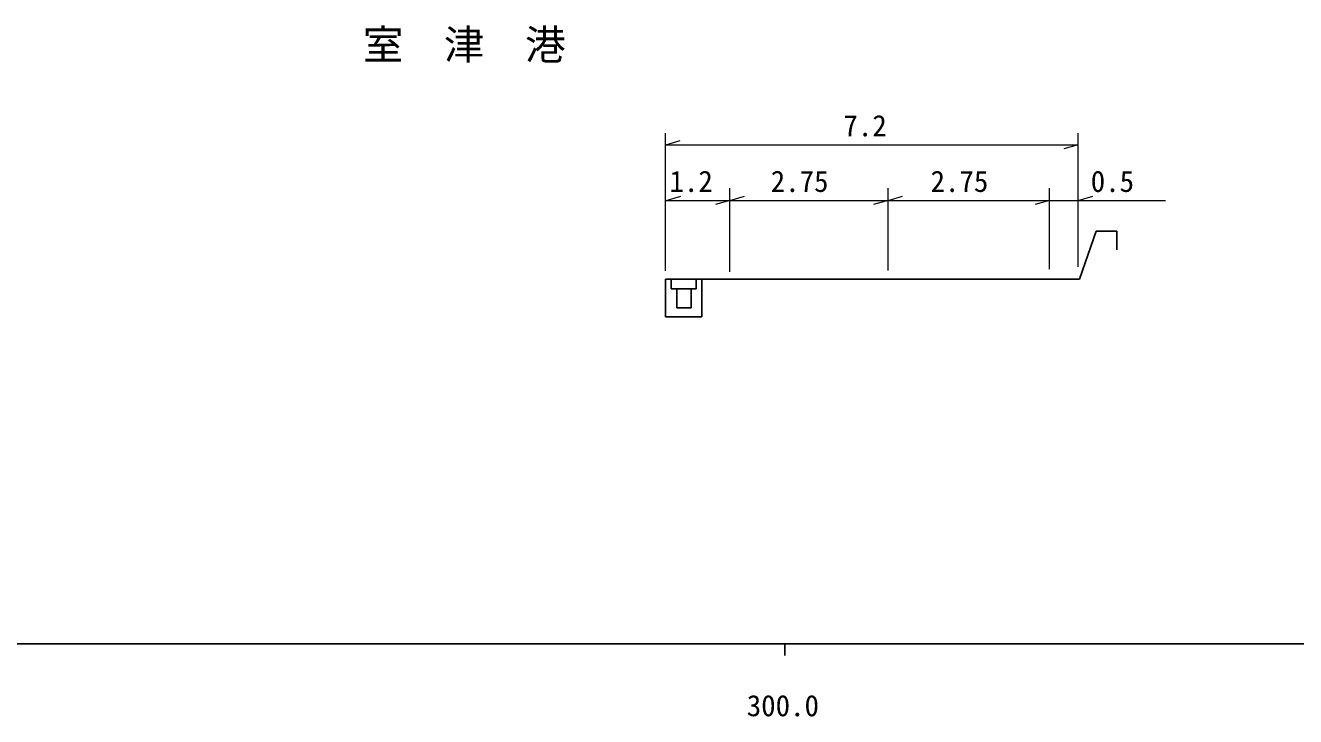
# Model space of a CAD drawing. Units: millimetres, scale not verified. Extents: x 40000 to 680000, y 20000 to 380000.
# Drawn here: x 302474 to 412092, y 198715 to 258356 of the extents above; entities that cross this region are included whole.
import ezdxf
from ezdxf.enums import TextEntityAlignment as Align

# ---------------------------------------------------------------- set-up
doc = ezdxf.new("R2010")
doc.units = ezdxf.units.MM
doc.header["$LTSCALE"] = 1000
for name, color, linetype, lineweight in [('M-BGD', 7, 'Continuous', 25), ('M-STR-HTXT', 7, 'Continuous', 13), ('M-TTL-BAND', 7, 'Continuous', 25)]:
    doc.layers.add(name, color=color, linetype=linetype, lineweight=lineweight)
doc.styles.add('ＭＳ ゴシック', font='')
doc.styles.get('ＭＳ ゴシック').set_extended_font_data('MS Gothic')

msp = doc.modelspace()

# ---------------------------------------------------------------- linework, layer by layer
at = {"layer": 'M-BGD'}
for p, q in [((393456, 236459), (394883, 240594)), ((394883, 240594), (396668, 240594)), ((396668, 240594), (396668, 238988)), ((393456, 236459), (357712, 236459)), ((357712, 236459), (357712, 233221)), ((358206, 235630), (358206, 236459)), ((360348, 235630), (360348, 236459)), ((360854, 233221), (360854, 236459)), ((358206, 235630), (360348, 235630)), ((358682, 235630), (358682, 233994)), ((359932, 233994), (359932, 235630)), ((358682, 233994), (359932, 233994)), ((357712, 233221), (360854, 233221))]:
    msp.add_line(p, q, dxfattribs=at)
at = {"layer": 'M-STR-HTXT'}
for p, q in [((357712, 237170), (357712, 249061)), ((393337, 237534), (393337, 249061)), ((357741, 248061), (358991, 248411)), ((357741, 248061), (393337, 248061)), ((393337, 248061), (392087, 247711)), ((357781, 243258), (359031, 243608)), ((363277, 237099), (363277, 244303)), ((363277, 243258), (364527, 243608)), ((376929, 237210), (376929, 244303)), ((376929, 243258), (378179, 243608)), ((390865, 237324), (390865, 244303)), ((393337, 243258), (394587, 243608)), ((357781, 243258), (363277, 243258)), ((363277, 243258), (362027, 242908)), ((363277, 243258), (376929, 243258)), ((376929, 243258), (375679, 242908)), ((376929, 243258), (390865, 243258)), ((390865, 243258), (389615, 242908)), ((390865, 243258), (400867, 243258))]:
    msp.add_line(p, q, dxfattribs=at)
at = {"layer": 'M-TTL-BAND'}
for p, q in [((40000, 205000), (579000, 205000)), ((368000, 205000), (368000, 204000))]:
    msp.add_line(p, q, dxfattribs=at)

# ---------------------------------------------------------------- texts
at = {"layer": 'M-BGD', "style": 'ＭＳ ゴシック'}
msp.add_text('室\u3000津\u3000港', height=2566, dxfattribs=at).set_placement((331594, 254646), align=Align.BOTTOM_LEFT)
at = {"layer": 'M-STR-HTXT', "style": 'ＭＳ ゴシック'}
for s, p in [('7.2', (373070, 248239)), ('1.2', (358059, 243436)), ('2.75', (366794, 243436)), ('2.75', (380588, 243436)), ('0.5', (394413, 243436))]:
    msp.add_text(s, height=1833, dxfattribs=at).set_placement(p, align=Align.BOTTOM_LEFT)
at = {"layer": 'M-TTL-BAND', "style": 'ＭＳ ゴシック'}
msp.add_text('300.0', height=1833, dxfattribs=at).set_placement((367844, 198195), align=Align.BOTTOM_CENTER)

doc.saveas('drawing.dxf')
